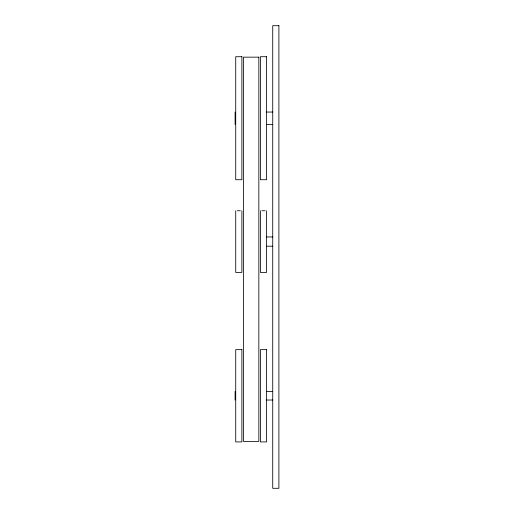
<?xml version="1.0" encoding="UTF-8"?>
<svg xmlns="http://www.w3.org/2000/svg" width="514" height="514" viewBox="0 0 514 514"><rect width="100%" height="100%" fill="white"/><g stroke="black" fill="none" stroke-linecap="round" stroke-linejoin="round"><path stroke-width="0.77" d="M240.346 210.74L237.262 210.74M265.018 210.74L261.934 210.74M266.323 112.052L272.728 112.052M266.323 124.388L272.728 124.388M266.451 236.954L272.728 236.954M266.451 246.206L272.728 246.206M266.323 391.539L272.728 391.539M266.323 400.02L272.728 400.02M266.56 210.766L266.56 272.394L260.392 272.394L260.392 210.766M241.888 210.766L241.888 272.394L235.72 272.394L235.72 210.766M235.104 112.052L235.104 124.388M235.104 391.539L235.104 400.02M278.896 25.7L272.728 25.7L272.728 488.3L278.896 488.3L278.896 25.7M241.888 56.713L235.72 56.713L235.72 179.727L241.888 179.727L241.888 56.713M266.56 56.713L260.392 56.713L260.392 179.727L266.56 179.727L266.56 56.713M258.85 57.157L243.43 57.157L243.43 441.417L258.85 441.417L258.85 57.157M241.888 349.649L235.72 349.649L235.72 441.911L241.888 441.911L241.888 349.649M266.56 349.649L260.392 349.649L260.392 441.911L266.56 441.911L266.56 349.649"/></g></svg>
